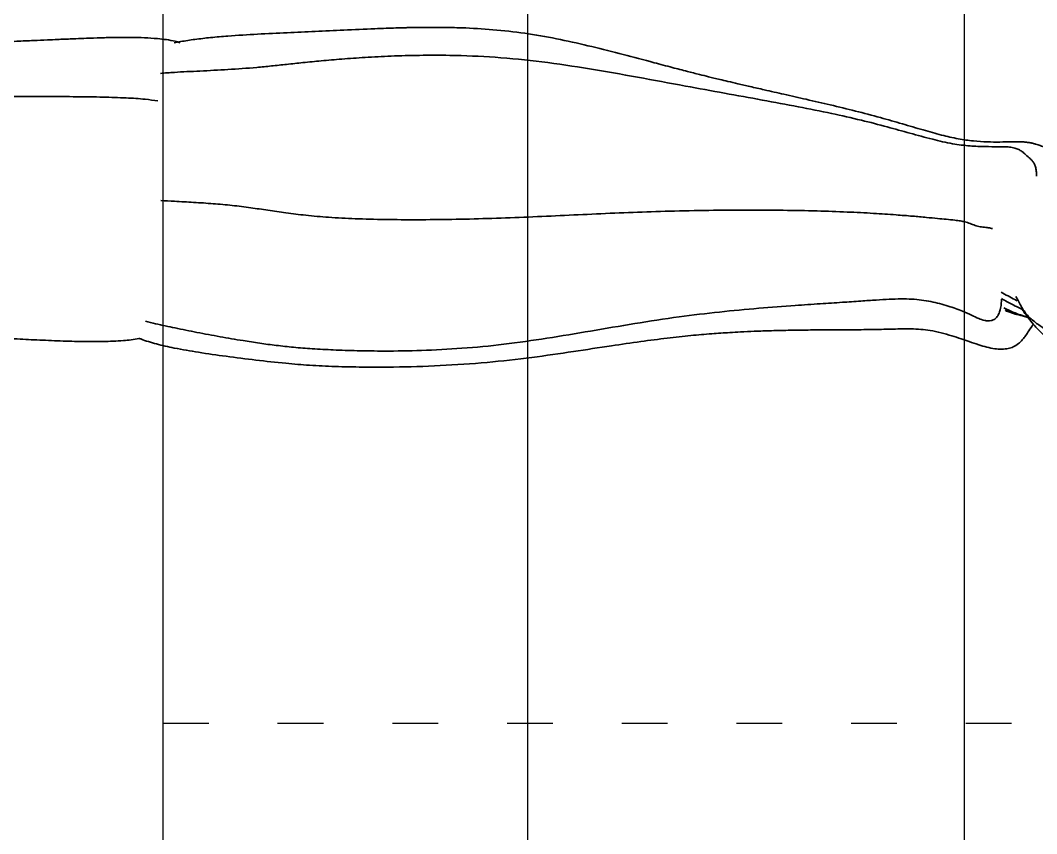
# Model space of a CAD drawing. Header units: millimetres. Extents: x 6622 to 532820, y 3370 to 359312.
# Drawn here: x 463762.7 to 464028.5, y 315666.7 to 315879.4 of the extents above; entities that cross this region are included whole.
import ezdxf

# ---------------------------------------------------------------- set-up
doc = ezdxf.new("R2010")
doc.units = ezdxf.units.MM
doc.linetypes.add('ACAD_ISO03W100', pattern=[30, 12, -18])

# ---------------------------------------------------------------- blocks, each defined once
blk = doc.blocks.new('A$C2A5E29B8')
at = {"color": 3}
for p, q in [((95.35, 5125.97), (95.35, 0)), ((209.63, 0), (209.63, 5125.97))]:
    blk.add_line(p, q, dxfattribs=at)
at = {"color": 5}
blk.add_line((0, 5057.38), (0, 4057.38), dxfattribs=at)
at = {"color": 5, "linetype": 'ACAD_ISO03W100'}
blk.add_line((0, 4629.93), (1200, 4629.93), dxfattribs=at)
blk = doc.blocks.new('A$C7F547E15')
at = {"color": 2, "linetype": 'Continuous', "lineweight": 35}
for points, knots in [([(98.39, 742.49), (98.67, 742.69), (99.64, 743.39), (101.32, 744.63), (103.21, 746.11), (104.99, 747.75), (106.6, 749.42), (108.2, 751.24), (109.9, 753.3), (111.82, 755.85), (113.94, 759.31), (115.68, 763.41), (116.75, 766.67), (117.44, 769.12), (117.85, 770.83), (118.2, 772.44), (118.48, 774.18), (118.69, 775.59), (118.7, 776.41), (118.71, 776.52)], [0, 0, 0, 0, 0.033389, 0.117756, 0.204114, 0.273938, 0.331717, 0.382256, 0.432633, 0.512264, 0.603904, 0.70883, 0.818051, 0.864801, 0.897567, 0.92178, 0.95457, 0.994265, 1, 1, 1, 1]), ([(94.22, 740.48), (94.46, 740.62), (95.5, 741.24), (97.61, 742.27), (100.33, 744.07), (102.81, 746.91), (104.71, 749.75), (106.26, 752.2), (107.57, 754.72), (108.66, 757.57), (109.53, 760.74), (110.18, 763.96), (110.72, 767.43), (110.92, 769.99), (111.02, 771.21)], [0, 0, 0, 0, 0.028632, 0.12064, 0.232939, 0.338677, 0.447966, 0.53801, 0.632703, 0.729449, 0.802316, 0.872995, 0.939339, 1, 1, 1, 1]), ([(54.96, 758.32), (54.74, 758.2), (54.16, 757.9), (53.2, 757.38), (52.08, 756.74), (50.96, 756.05), (49.55, 755.06), (48.05, 753.71), (46.57, 751.82), (45.55, 750.06), (44.91, 748.59), (44.46, 747.29), (44.12, 746.04), (43.89, 744.96), (43.72, 743.72), (43.59, 741.76), (43.63, 738.92), (43.73, 735.18), (43.7, 731), (43.41, 726.45), (42.68, 721.45), (41.39, 715.97), (39.69, 709.91), (37.73, 703.27), (35.62, 695.9), (33.53, 688.05), (31.58, 679.95), (29.78, 672.16), (28.15, 664.95), (26.76, 658.82), (25.61, 653.79), (24.7, 649.83), (23.93, 646.54), (23.3, 643.93), (22.8, 641.84), (22.26, 639.63), (21.55, 636.74), (20.54, 632.77), (19.25, 627.82), (17.39, 620.82), (15.06, 612.07), (12.46, 601.87), (10.13, 591.58), (8.22, 581.23), (6.98, 570.88), (6.43, 562.05), (6.23, 555.09), (6.19, 550.22), (6.21, 546.3), (6.26, 543.49), (6.3, 541.5), (6.35, 539.74), (6.42, 537.45), (6.53, 534.4), (6.75, 528.73), (7.08, 520.99), (7.51, 511.47), (7.96, 502.1), (8.4, 492.59), (8.91, 484.19), (9.5, 477.35), (10.1, 472.2), (10.69, 468.22), (11.16, 465.98), (11.3, 465.28)], [0, 0, 0, 0, 0.0036, 0.009432, 0.015821, 0.022762, 0.029656, 0.043425, 0.056557, 0.069192, 0.080787, 0.090469, 0.095477, 0.099857, 0.103908, 0.108078, 0.117937, 0.129941, 0.142461, 0.156601, 0.172369, 0.189972, 0.209858, 0.232289, 0.255993, 0.282744, 0.309438, 0.334963, 0.358456, 0.379316, 0.394397, 0.407232, 0.41789, 0.426369, 0.432638, 0.438354, 0.448068, 0.461068, 0.477342, 0.496867, 0.53012, 0.563566, 0.597024, 0.630354, 0.663441, 0.695754, 0.714216, 0.729565, 0.741971, 0.751617, 0.756346, 0.761091, 0.768456, 0.778348, 0.790401, 0.823207, 0.853412, 0.882807, 0.913977, 0.944586, 0.962394, 0.978646, 0.9933, 1, 1, 1, 1]), ([(21.25, 460.76), (21.14, 462.28), (20.82, 466.39), (20.49, 473.86), (20.02, 482.92), (19.47, 490.75), (18.84, 497.14), (18.29, 502.17), (17.71, 507.59), (17.11, 513.6), (16.53, 520.36), (16, 527.98), (15.56, 536.45), (15.31, 545.68), (15.31, 557.02), (15.84, 570.39), (17.39, 585.65), (19.72, 601.17), (22.49, 616.82), (25.25, 631.52), (27.71, 645.11), (29.92, 657.4), (32.1, 669.08), (34.25, 679.89), (36.43, 689.6), (38.65, 698.12), (40.81, 705.88), (42.78, 712.96), (44.31, 719.5), (45.03, 725.27), (45.23, 730.25), (45.22, 734.39), (45.23, 737.48), (45.53, 739.64), (45.97, 741.07), (46.54, 742.16), (47.39, 743.25), (48.3, 744.21), (49.15, 745.21), (49.89, 745.92), (50.79, 746.52), (51.91, 746.97), (53.3, 747.22), (54.3, 747.23), (54.86, 747.24)], [0, 0, 0, 0, 0.01692, 0.046112, 0.077055, 0.108932, 0.125101, 0.141916, 0.160032, 0.180104, 0.202794, 0.228211, 0.256627, 0.287513, 0.320347, 0.369631, 0.420565, 0.4726, 0.525409, 0.578605, 0.621688, 0.663861, 0.7042, 0.741777, 0.775679, 0.805533, 0.831757, 0.858389, 0.881476, 0.901752, 0.919358, 0.934122, 0.945783, 0.95246, 0.957724, 0.961992, 0.96563, 0.97206, 0.975204, 0.978495, 0.982225, 0.986802, 0.992664, 1, 1, 1, 1]), ([(100.72, 743.35), (100.73, 743.4), (100.76, 743.5), (100.89, 743.92), (101, 744.3), (101.04, 744.44)], [0, 0, 0, 0, 0.394948, 0.784576, 1, 1, 1, 1]), ([(107.92, 453.95), (107.99, 454.1), (108.39, 455.05), (109, 456.89), (109.77, 459.53), (110.46, 462.36), (111.42, 466.95), (112.55, 473.59), (113.84, 482.48), (115.04, 491.99), (116.05, 501.1), (116.74, 509.72), (117.14, 518.12), (117.34, 527.29), (117.33, 538.78), (116.91, 552.33), (115.89, 567.41), (114.25, 581.93), (112.28, 595.48), (110.46, 607.35), (108.97, 617.56), (107.84, 626.21), (106.99, 633.94), (106.41, 640.75), (106.04, 646.16), (105.78, 650.78), (105.57, 655.33), (105.38, 660.78), (105.24, 666.93), (105.16, 673.42), (105.12, 680.3), (105.11, 687.21), (105.02, 694.03), (104.86, 700.36), (104.73, 706.44), (105.18, 712.83), (106.64, 718.24), (108.01, 722.46), (109, 725.35), (109.97, 728.18), (110.78, 730.93), (111.34, 733.46), (111.5, 735.54), (111.39, 737.02), (111.16, 738.41), (110.61, 739.93), (109.74, 741.28), (108.54, 742.51), (107.33, 743.47), (105.83, 744.53), (104.46, 745.42), (103.46, 746.09), (103.27, 746.21)], [0, 0, 0, 0, 0.001551, 0.009958, 0.018781, 0.028168, 0.038136, 0.064167, 0.093564, 0.12518, 0.156676, 0.181636, 0.208063, 0.23742, 0.2699, 0.319141, 0.368792, 0.416538, 0.461145, 0.50203, 0.533497, 0.561838, 0.587145, 0.609469, 0.628689, 0.640132, 0.65474, 0.672988, 0.693287, 0.714593, 0.736231, 0.760139, 0.781819, 0.802185, 0.821801, 0.842718, 0.867473, 0.878238, 0.887463, 0.898683, 0.907979, 0.916333, 0.923711, 0.927475, 0.931334, 0.939813, 0.953256, 0.964869, 0.973324, 0.983963, 0.996901, 1, 1, 1, 1]), ([(98.39, 742.49), (98.11, 741.88), (97.31, 740.12), (96.09, 737.89), (95.13, 736.25), (94.86, 735.8)], [0, 0, 0, 0, 0.275006, 0.798984, 1, 1, 1, 1]), ([(100.96, 744.38), (100.74, 743.61), (100.16, 741.61), (99.13, 738.99), (98.25, 737.15), (97.95, 736.51)], [0, 0, 0, 0, 0.294136, 0.755862, 1, 1, 1, 1]), ([(100.69, 743.36), (100.64, 743.13), (100.37, 741.67), (99.73, 739.51), (98.9, 737.63), (98.6, 736.95)], [0, 0, 0, 0, 0.106422, 0.675263, 1, 1, 1, 1]), ([(98.83, 737.13), (99.02, 737.59), (99.54, 738.85), (100.14, 740.96), (100.52, 742.54), (100.72, 743.35)], [0, 0, 0, 0, 0.219119, 0.594143, 1, 1, 1, 1]), ([(92.79, 735.68), (93.64, 737.18), (94.65, 738.96), (95.48, 740.67), (95.62, 740.94)], [0, 0, 0, 0, 0.8409684, 1, 1, 1, 1]), ([(95.11, 735.81), (95.63, 735.78), (96.77, 735.72), (98.41, 735.44), (99.9, 734.97), (101.01, 734.3), (101.66, 733.55), (101.97, 732.9), (102.17, 732.24), (102.23, 731.32), (102.01, 729.91), (101.35, 728.16), (100.28, 725.86), (98.84, 722.62), (97.21, 718.19), (96, 713.65), (95.33, 709.65), (95.03, 706.42), (94.98, 702.9), (95.12, 699.02), (95.38, 694.61), (95.73, 689.5), (96.15, 683.39), (96.61, 676.23), (97.22, 667.13), (98.06, 656.15), (99.25, 643.49), (100.85, 629.96), (103.03, 615.9), (105.5, 601.51), (107.9, 587.26), (109.93, 573.24), (111.24, 559.56), (111.92, 546.48), (112.1, 535.08), (111.98, 525.46), (111.72, 517.64), (111.35, 510.69), (110.86, 504.47), (110.24, 498.73), (109.51, 493.22), (108.55, 487.09), (107.37, 480.25), (105.99, 472.83), (104.57, 465.79), (103.37, 460.14), (102.59, 456.97), (102.32, 455.86)], [0, 0, 0, 0, 0.0066999, 0.0149893, 0.0215807, 0.0266128, 0.0305257, 0.0322536, 0.0339306, 0.0373943, 0.0413248, 0.0494745, 0.0601117, 0.0734292, 0.0929207, 0.1150268, 0.1266105, 0.1383931, 0.1509298, 0.1651758, 0.1801658, 0.1979527, 0.2191978, 0.244317, 0.2728187, 0.3140864, 0.3583851, 0.4041693, 0.4543086, 0.5041068, 0.5532091, 0.6012661, 0.6479223, 0.6923861, 0.733624, 0.7630629, 0.7893185, 0.8123502, 0.8329471, 0.8519758, 0.8703, 0.8887818, 0.9144284, 0.9404441, 0.965408, 0.9879149, 1, 1, 1, 1]), ([(62.85, 460.88), (62.93, 462.39), (63.11, 465.94), (63.42, 471.68), (63.85, 477.99), (64.4, 484.23), (65.16, 490.2), (66.03, 496.02), (66.9, 502.01), (67.71, 508.61), (68.38, 516.15), (68.83, 524.77), (69.08, 534.45), (69.14, 545), (69.02, 556.18), (68.74, 567.8), (68.15, 583.57), (67.18, 603.45), (66.35, 623.59), (66.02, 639.97), (65.93, 652.36), (66, 664.17), (66.21, 675.11), (66.55, 684.96), (66.98, 693.58), (67.46, 700.71), (67.92, 706.48), (68.33, 711.02), (68.68, 714.7), (68.97, 717.82), (69.23, 720.36), (69.48, 722.35), (69.8, 723.94), (70.29, 725.4), (70.85, 726.79), (71.22, 727.96), (71.42, 728.85), (71.55, 729.79), (71.66, 730.73), (71.75, 731.59), (71.87, 732.31), (71.96, 732.71), (72.02, 732.83), (72.02, 732.84)], [0, 0, 0, 0, 0.016312, 0.038472, 0.06105, 0.08336, 0.104894, 0.125153, 0.146468, 0.169905, 0.196559, 0.227328, 0.261888, 0.299487, 0.339361, 0.380746, 0.422976, 0.5075, 0.593131, 0.639012, 0.683892, 0.726769, 0.766638, 0.802498, 0.833795, 0.860664, 0.8807, 0.897647, 0.911678, 0.923117, 0.935194, 0.944656, 0.952395, 0.96196, 0.969497, 0.972735, 0.97587, 0.979094, 0.982679, 0.987038, 0.992622, 0.999848, 1, 1, 1, 1]), ([(11.23, 467.28), (11.07, 466.73), (10.35, 464.31), (9.92, 460.35), (9.55, 455.48), (9.45, 450.94), (9.49, 446.15), (9.61, 441.35), (9.76, 436.99), (9.9, 433.47), (10, 431), (10.08, 429.03), (10.18, 426.73), (10.32, 423.46), (10.52, 418.98), (10.77, 413.55), (11.04, 407.52), (11.31, 401.3), (11.55, 395.29), (11.76, 389.53), (11.93, 384.06), (12.07, 378.78), (12.19, 373.48), (12.29, 367.27), (12.36, 359.82), (12.34, 351.15), (12.2, 342.13), (11.86, 333.1), (11.32, 324.24), (10.59, 315.45), (10, 309.61), (9.7, 306.65)], [0, 0, 0, 0, 0.010609, 0.046863, 0.073362, 0.101682, 0.131793, 0.163363, 0.192454, 0.214615, 0.229673, 0.23919, 0.2515, 0.272678, 0.300429, 0.335147, 0.374222, 0.41293, 0.450979, 0.486, 0.519955, 0.552654, 0.584099, 0.618302, 0.667868, 0.722482, 0.779437, 0.835738, 0.890609, 0.944687, 1, 1, 1, 1]), ([(26.35, 293.1), (26.42, 295.43), (26.55, 300.24), (26.63, 307.73), (26.68, 315.79), (26.76, 324.55), (26.89, 334.06), (27.13, 344.36), (27.45, 355.32), (27.82, 366.8), (28.17, 378.59), (28.49, 390.43), (28.7, 402.05), (28.79, 413.15), (28.83, 423.56), (28.87, 433.13), (28.98, 441.73), (29.23, 449.22), (29.6, 455.2), (30.06, 458.58), (30.24, 459.94)], [0, 0, 0, 0, 0.041765, 0.086204, 0.134075, 0.186136, 0.243143, 0.30456, 0.37061, 0.4397, 0.510224, 0.581996, 0.651886, 0.718502, 0.780961, 0.838442, 0.890168, 0.935465, 0.97392, 1, 1, 1, 1]), ([(106.82, 304.98), (106.68, 306.55), (106.45, 309.36), (106.16, 313.09), (105.97, 315.91), (105.85, 318.02), (105.77, 319.46), (105.72, 320.71), (105.66, 322.17), (105.6, 323.96), (105.56, 326.79), (105.55, 330.31), (105.57, 334.62), (105.62, 339.53), (105.7, 344.78), (105.8, 350.08), (105.93, 356.6), (106.11, 364.09), (106.34, 372.51), (106.61, 380.77), (106.93, 389.23), (107.28, 397.34), (107.65, 405.01), (108.02, 412.21), (108.39, 419.56), (108.72, 427.05), (108.95, 434.55), (109.01, 441.77), (108.69, 448.15), (108.34, 452.16), (107.94, 453.89), (107.92, 453.95)], [0, 0, 0, 0, 0.031469, 0.056328, 0.075778, 0.090428, 0.10181, 0.112549, 0.123051, 0.141472, 0.160982, 0.1833, 0.211864, 0.245436, 0.280276, 0.315314, 0.349904, 0.409012, 0.463207, 0.517185, 0.573265, 0.630767, 0.677914, 0.724991, 0.773147, 0.82296, 0.872917, 0.921081, 0.965073, 0.998804, 1, 1, 1, 1])]:
    blk.add_open_spline(points, degree=3, knots=knots, dxfattribs=at)

msp = doc.modelspace()

# ---------------------------------------------------------------- block references
at = {"color": 3}
msp.add_blockref('A$C2A5E29B8', (463800, 311065.654), dxfattribs=at)
at = {"color": 3, "xscale": 0.8, "yscale": 0.8, "zscale": 0.8, "rotation": 270}
msp.add_blockref('A$C7F547E15', (463430.709, 315882.562), dxfattribs=at)

doc.saveas('drawing.dxf')
